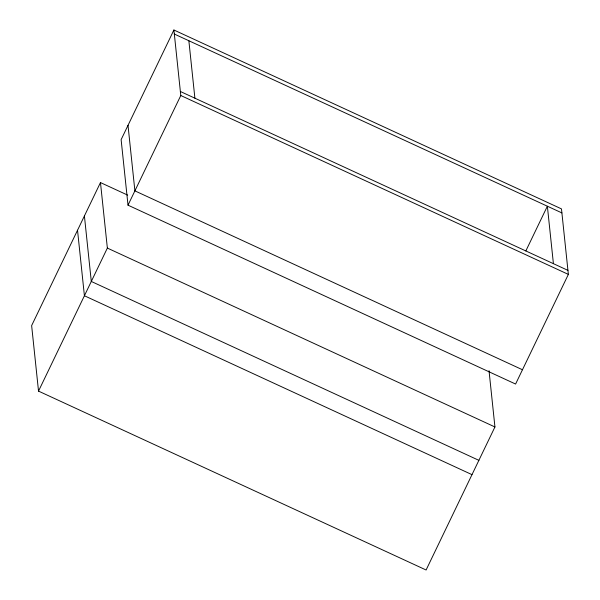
<?xml version="1.0" encoding="UTF-8"?>
<svg xmlns="http://www.w3.org/2000/svg" width="600" height="600" viewBox="0 0 600 600"><rect width="100%" height="100%" fill="white"/><g stroke="black" fill="none" stroke-linecap="round" stroke-linejoin="round"><path stroke-width="0.9" d="M127.672 195.12L100.47 182.572L31.635 325.605L38.52 391.11L426.097 570L494.94 426.967L489.022 370.688M173.903 30L121.125 139.657L128.01 205.17L515.588 384.053L568.365 274.395L561.48 208.89L173.903 30L180.788 95.512L128.01 205.17M38.52 391.11L107.363 248.077L100.47 182.572M525.84 250.935L547.365 206.212L553.41 263.655M174.322 34.035L561.9 212.917M180.36 91.477L567.938 270.368M180.788 95.512L568.365 274.395M522.472 369.75L134.895 190.868L128.01 125.355M107.363 248.077L494.94 426.967M478.875 460.342L91.297 281.452L84.412 215.947M471.99 474.645L84.412 295.755L77.528 230.25M188.858 40.74L194.895 98.183"/></g></svg>
